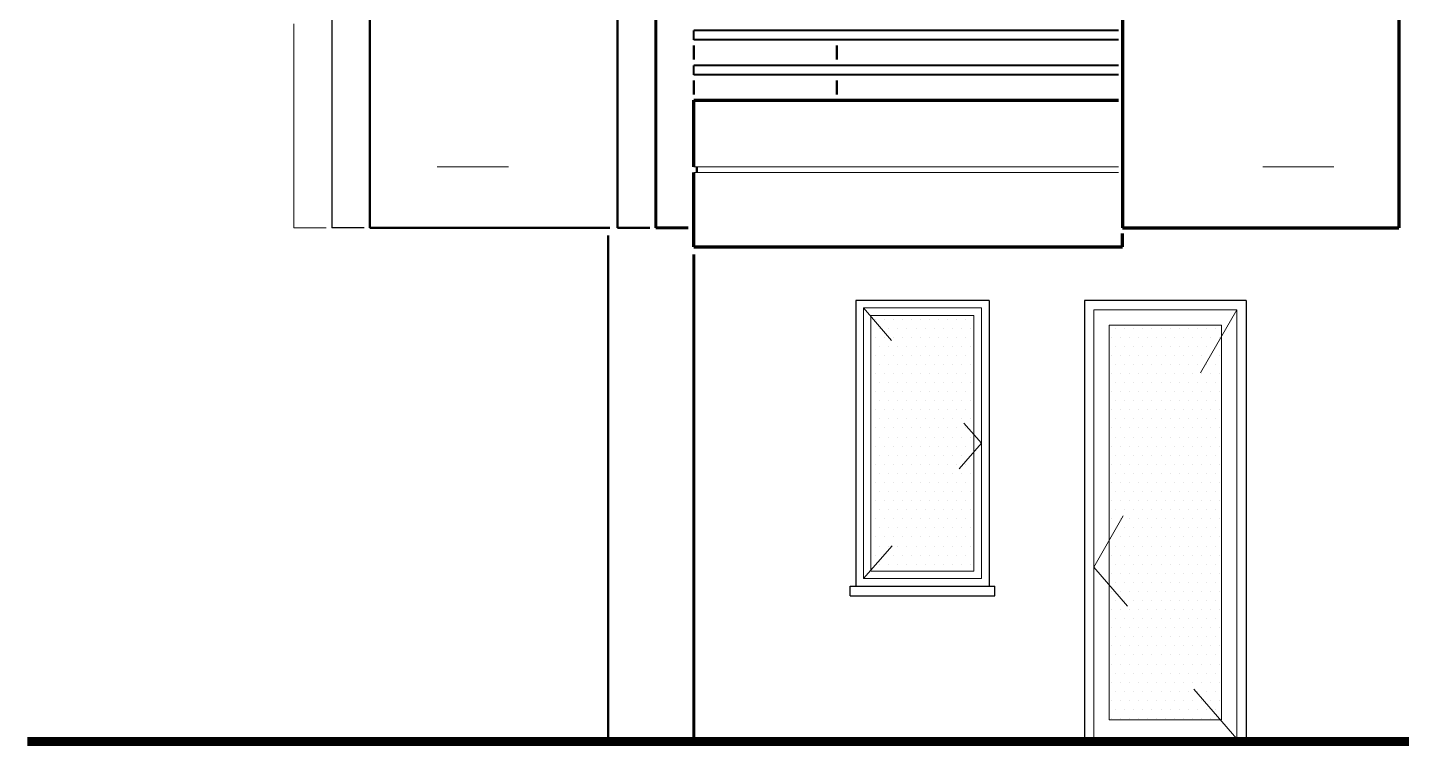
# Model space of a CAD drawing. Header units: millimetres. Extents: x 2016.56 to 2021.8, y 13721.83 to 13722.48.
# Drawn here: x 2020.8336 to 2020.9779, y 13721.9243 to 13721.9996 of the extents above; entities that cross this region are included whole.
import ezdxf

# ---------------------------------------------------------------- set-up
doc = ezdxf.new("R2010")
doc.units = ezdxf.units.MM
doc.linetypes.add('ACAD_ISO07W100', pattern=[3, 0, -3])
doc.linetypes.add('HIDDEN', pattern=[0.375, 0.25, -0.125])
doc.layers.get('0').update_dxf_attribs({"lineweight": 20})
for name, color, linetype, lineweight in [('0.3', 150, 'Continuous', 30), ('0.5', 200, 'Continuous', 50), ('0.7', 20, 'Continuous', 70), ('0.8', 6, 'Continuous', 80), ('1.2', 120, 'Continuous', 120), ('DUVAR', 4, 'Continuous', 40), ('kolon', 5, 'Continuous', 60), ('PENCERE', 3, 'Continuous', 13), ('TEFRİŞ', 11, 'Continuous', 9)]:
    doc.layers.add(name, color=color, linetype=linetype, lineweight=lineweight)

msp = doc.modelspace()

# ---------------------------------------------------------------- linework, layer by layer
for p, q in [((2020.9214, 13721.97014), (2020.9214, 13721.94174)), ((2020.9338, 13721.97014), (2020.9214, 13721.97014)), ((2020.9338, 13721.97014), (2020.9338, 13721.94174)), ((2020.9606, 13721.96994), (2020.9456, 13721.96994)), ((2020.9456, 13721.96994), (2020.9456, 13721.92494)), ((2020.9606, 13721.96994), (2020.9606, 13721.92494)), ((2020.9222, 13721.96934), (2020.933, 13721.96934)), ((2020.9222, 13721.94254), (2020.9222, 13721.96934)), ((2020.933, 13721.94254), (2020.933, 13721.96934)), ((2020.9472, 13721.96834), (2020.9472, 13721.92694)), ((2020.959, 13721.96834), (2020.9472, 13721.96834)), ((2020.959, 13721.96834), (2020.959, 13721.92694)), ((2020.9222, 13721.94254), (2020.933, 13721.94254)), ((2020.9214, 13721.94174), (2020.9338, 13721.94174)), ((2020.9472, 13721.92694), (2020.959, 13721.92694))]:
    msp.add_line(p, q)
at = {"layer": '0.3'}
for p, q in [((2020.8656, 13722.04434), (2020.8656, 13721.97854)), ((2020.869, 13721.97854), (2020.8656, 13721.97854)), ((2020.9206, 13721.97094), (2020.9206, 13721.94094)), ((2020.9346, 13721.97094), (2020.9206, 13721.97094)), ((2020.9346, 13721.97094), (2020.9346, 13721.94094)), ((2020.9616, 13721.97094), (2020.9446, 13721.97094)), ((2020.9446, 13721.97094), (2020.9446, 13721.92494)), ((2020.9616, 13721.97094), (2020.9616, 13721.92494)), ((2020.92, 13721.94094), (2020.9352, 13721.94094)), ((2020.92, 13721.93994), (2020.92, 13721.94094)), ((2020.9352, 13721.93994), (2020.9352, 13721.94094)), ((2020.92, 13721.93994), (2020.9352, 13721.93994))]:
    msp.add_line(p, q, dxfattribs=at)
at = {"layer": '0.5'}
for p, q in [((2020.8696, 13722.39774), (2020.8696, 13721.97854)), ((2020.8956, 13722.04434), (2020.8956, 13721.97854)), ((2020.9036, 13721.99767), (2020.9036, 13721.9962)), ((2020.9186, 13721.99767), (2020.9186, 13721.9962)), ((2020.9036, 13721.994), (2020.9036, 13721.99254)), ((2020.9186, 13721.994), (2020.9186, 13721.99254)), ((2020.9039, 13721.98494), (2020.9039, 13721.98434)), ((2020.8948, 13721.97854), (2020.8696, 13721.97854)), ((2020.899, 13721.97854), (2020.8956, 13721.97854)), ((2020.8946, 13721.92494), (2020.8946, 13721.97774))]:
    msp.add_line(p, q, dxfattribs=at)
at = {"layer": '0.7'}
for p, q in [((2020.9036, 13721.98494), (2020.9036, 13721.99194)), ((2020.9036, 13721.99194), (2020.94817, 13721.99194)), ((2020.9036, 13721.97654), (2020.9036, 13721.98434)), ((2020.9486, 13721.97654), (2020.9486, 13721.97794)), ((2020.9036, 13721.97654), (2020.9486, 13721.97654))]:
    msp.add_line(p, q, dxfattribs=at)
at = {"layer": '0.8'}
for p, q in [((2020.9486, 13722.39754), (2020.9486, 13721.97854)), ((2020.9776, 13722.39754), (2020.9776, 13721.97854)), ((2020.9486, 13721.97854), (2020.9776, 13721.97854))]:
    msp.add_line(p, q, dxfattribs=at)
at = {"layer": '1.2'}
for p, q in [((2021.36577, 13721.92494), (2020.83365, 13721.92494)), ((2021.36577, 13721.92484), (2020.83365, 13721.92484)), ((2021.36577, 13721.92474), (2020.83365, 13721.92474)), ((2021.36577, 13721.92464), (2020.83365, 13721.92464)), ((2021.36577, 13721.92454), (2020.83365, 13721.92454)), ((2021.36577, 13721.92444), (2020.83365, 13721.92444)), ((2021.36577, 13721.92434), (2020.83365, 13721.92434))]:
    msp.add_line(p, q, dxfattribs=at)
at = {"layer": 'DUVAR'}
for p, q in [((2020.9036, 13721.99827), (2020.9036, 13721.99927)), ((2020.9036, 13721.99827), (2020.9036, 13721.99927)), ((2020.94817, 13721.99927), (2020.9036, 13721.99927)), ((2020.94817, 13721.99827), (2020.9036, 13721.99827)), ((2020.9036, 13721.9946), (2020.9036, 13721.9956)), ((2020.9036, 13721.9946), (2020.9036, 13721.9956)), ((2020.94817, 13721.9956), (2020.9036, 13721.9956)), ((2020.94817, 13721.9946), (2020.9036, 13721.9946)), ((2020.92265, 13721.96898), (2020.92265, 13721.96898)), ((2020.9236, 13721.96898), (2020.9236, 13721.96898)), ((2020.92455, 13721.96898), (2020.92455, 13721.96898)), ((2020.92551, 13721.96898), (2020.92551, 13721.96898)), ((2020.92646, 13721.96898), (2020.92646, 13721.96898)), ((2020.92741, 13721.96898), (2020.92741, 13721.96898)), ((2020.92836, 13721.96898), (2020.92836, 13721.96898)), ((2020.92932, 13721.96898), (2020.92932, 13721.96898)), ((2020.93027, 13721.96898), (2020.93027, 13721.96898)), ((2020.93122, 13721.96898), (2020.93122, 13721.96898)), ((2020.93217, 13721.96898), (2020.93217, 13721.96898)), ((2020.92265, 13721.96707), (2020.92265, 13721.96707)), ((2020.92312, 13721.96802), (2020.92312, 13721.96802)), ((2020.9236, 13721.96707), (2020.9236, 13721.96707)), ((2020.92408, 13721.96802), (2020.92408, 13721.96802)), ((2020.92455, 13721.96707), (2020.92455, 13721.96707)), ((2020.92503, 13721.96802), (2020.92503, 13721.96802)), ((2020.92551, 13721.96707), (2020.92551, 13721.96707)), ((2020.92598, 13721.96802), (2020.92598, 13721.96802)), ((2020.92646, 13721.96707), (2020.92646, 13721.96707)), ((2020.92693, 13721.96802), (2020.92693, 13721.96802)), ((2020.92741, 13721.96707), (2020.92741, 13721.96707)), ((2020.92789, 13721.96802), (2020.92789, 13721.96802)), ((2020.92836, 13721.96707), (2020.92836, 13721.96707)), ((2020.92884, 13721.96802), (2020.92884, 13721.96802)), ((2020.92932, 13721.96707), (2020.92932, 13721.96707)), ((2020.92979, 13721.96802), (2020.92979, 13721.96802)), ((2020.93027, 13721.96707), (2020.93027, 13721.96707)), ((2020.93074, 13721.96802), (2020.93074, 13721.96802)), ((2020.93122, 13721.96707), (2020.93122, 13721.96707)), ((2020.9317, 13721.96802), (2020.9317, 13721.96802)), ((2020.93217, 13721.96707), (2020.93217, 13721.96707)), ((2020.93265, 13721.96802), (2020.93265, 13721.96802)), ((2020.94741, 13721.96707), (2020.94741, 13721.96707)), ((2020.94789, 13721.96802), (2020.94789, 13721.96802)), ((2020.94837, 13721.96707), (2020.94837, 13721.96707)), ((2020.94884, 13721.96802), (2020.94884, 13721.96802)), ((2020.94932, 13721.96707), (2020.94932, 13721.96707)), ((2020.94979, 13721.96802), (2020.94979, 13721.96802)), ((2020.95027, 13721.96707), (2020.95027, 13721.96707)), ((2020.95075, 13721.96802), (2020.95075, 13721.96802)), ((2020.95122, 13721.96707), (2020.95122, 13721.96707)), ((2020.9517, 13721.96802), (2020.9517, 13721.96802)), ((2020.95218, 13721.96707), (2020.95218, 13721.96707)), ((2020.95265, 13721.96802), (2020.95265, 13721.96802)), ((2020.95313, 13721.96707), (2020.95313, 13721.96707)), ((2020.9536, 13721.96802), (2020.9536, 13721.96802)), ((2020.95408, 13721.96707), (2020.95408, 13721.96707)), ((2020.95456, 13721.96802), (2020.95456, 13721.96802)), ((2020.95503, 13721.96707), (2020.95503, 13721.96707)), ((2020.95551, 13721.96802), (2020.95551, 13721.96802)), ((2020.95599, 13721.96707), (2020.95599, 13721.96707)), ((2020.95646, 13721.96802), (2020.95646, 13721.96802)), ((2020.95694, 13721.96707), (2020.95694, 13721.96707)), ((2020.95741, 13721.96802), (2020.95741, 13721.96802)), ((2020.95789, 13721.96707), (2020.95789, 13721.96707)), ((2020.95837, 13721.96802), (2020.95837, 13721.96802)), ((2020.95884, 13721.96707), (2020.95884, 13721.96707)), ((2020.92312, 13721.96612), (2020.92312, 13721.96612)), ((2020.92408, 13721.96612), (2020.92408, 13721.96612)), ((2020.92503, 13721.96612), (2020.92503, 13721.96612)), ((2020.92598, 13721.96612), (2020.92598, 13721.96612)), ((2020.92693, 13721.96612), (2020.92693, 13721.96612)), ((2020.92789, 13721.96612), (2020.92789, 13721.96612)), ((2020.92884, 13721.96612), (2020.92884, 13721.96612)), ((2020.92979, 13721.96612), (2020.92979, 13721.96612)), ((2020.93074, 13721.96612), (2020.93074, 13721.96612)), ((2020.9317, 13721.96612), (2020.9317, 13721.96612)), ((2020.93265, 13721.96612), (2020.93265, 13721.96612)), ((2020.94789, 13721.96612), (2020.94789, 13721.96612)), ((2020.94884, 13721.96612), (2020.94884, 13721.96612)), ((2020.94979, 13721.96612), (2020.94979, 13721.96612)), ((2020.95075, 13721.96612), (2020.95075, 13721.96612)), ((2020.9517, 13721.96612), (2020.9517, 13721.96612)), ((2020.95265, 13721.96612), (2020.95265, 13721.96612)), ((2020.9536, 13721.96612), (2020.9536, 13721.96612)), ((2020.95456, 13721.96612), (2020.95456, 13721.96612)), ((2020.95551, 13721.96612), (2020.95551, 13721.96612)), ((2020.95646, 13721.96612), (2020.95646, 13721.96612)), ((2020.95741, 13721.96612), (2020.95741, 13721.96612)), ((2020.95837, 13721.96612), (2020.95837, 13721.96612)), ((2020.92265, 13721.96517), (2020.92265, 13721.96517)), ((2020.92312, 13721.96421), (2020.92312, 13721.96421)), ((2020.9236, 13721.96517), (2020.9236, 13721.96517)), ((2020.92408, 13721.96421), (2020.92408, 13721.96421)), ((2020.92455, 13721.96517), (2020.92455, 13721.96517)), ((2020.92503, 13721.96421), (2020.92503, 13721.96421)), ((2020.92551, 13721.96517), (2020.92551, 13721.96517)), ((2020.92598, 13721.96421), (2020.92598, 13721.96421)), ((2020.92646, 13721.96517), (2020.92646, 13721.96517)), ((2020.92693, 13721.96421), (2020.92693, 13721.96421)), ((2020.92741, 13721.96517), (2020.92741, 13721.96517)), ((2020.92789, 13721.96421), (2020.92789, 13721.96421)), ((2020.92836, 13721.96517), (2020.92836, 13721.96517)), ((2020.92884, 13721.96421), (2020.92884, 13721.96421)), ((2020.92932, 13721.96517), (2020.92932, 13721.96517)), ((2020.92979, 13721.96421), (2020.92979, 13721.96421)), ((2020.93027, 13721.96517), (2020.93027, 13721.96517)), ((2020.93074, 13721.96421), (2020.93074, 13721.96421)), ((2020.93122, 13721.96517), (2020.93122, 13721.96517)), ((2020.9317, 13721.96421), (2020.9317, 13721.96421)), ((2020.93217, 13721.96517), (2020.93217, 13721.96517)), ((2020.93265, 13721.96421), (2020.93265, 13721.96421)), ((2020.94741, 13721.96517), (2020.94741, 13721.96517)), ((2020.94789, 13721.96421), (2020.94789, 13721.96421)), ((2020.94837, 13721.96517), (2020.94837, 13721.96517)), ((2020.94884, 13721.96421), (2020.94884, 13721.96421)), ((2020.94932, 13721.96517), (2020.94932, 13721.96517)), ((2020.94979, 13721.96421), (2020.94979, 13721.96421)), ((2020.95027, 13721.96517), (2020.95027, 13721.96517)), ((2020.95075, 13721.96421), (2020.95075, 13721.96421)), ((2020.95122, 13721.96517), (2020.95122, 13721.96517)), ((2020.9517, 13721.96421), (2020.9517, 13721.96421)), ((2020.95218, 13721.96517), (2020.95218, 13721.96517)), ((2020.95265, 13721.96421), (2020.95265, 13721.96421)), ((2020.95313, 13721.96517), (2020.95313, 13721.96517)), ((2020.9536, 13721.96421), (2020.9536, 13721.96421)), ((2020.95408, 13721.96517), (2020.95408, 13721.96517)), ((2020.95456, 13721.96421), (2020.95456, 13721.96421)), ((2020.95503, 13721.96517), (2020.95503, 13721.96517)), ((2020.95551, 13721.96421), (2020.95551, 13721.96421)), ((2020.95599, 13721.96517), (2020.95599, 13721.96517)), ((2020.95646, 13721.96421), (2020.95646, 13721.96421)), ((2020.95694, 13721.96517), (2020.95694, 13721.96517)), ((2020.95741, 13721.96421), (2020.95741, 13721.96421)), ((2020.95789, 13721.96517), (2020.95789, 13721.96517)), ((2020.95837, 13721.96421), (2020.95837, 13721.96421)), ((2020.95884, 13721.96517), (2020.95884, 13721.96517)), ((2020.92265, 13721.96326), (2020.92265, 13721.96326)), ((2020.92312, 13721.96231), (2020.92312, 13721.96231)), ((2020.9236, 13721.96326), (2020.9236, 13721.96326)), ((2020.92408, 13721.96231), (2020.92408, 13721.96231)), ((2020.92455, 13721.96326), (2020.92455, 13721.96326)), ((2020.92503, 13721.96231), (2020.92503, 13721.96231)), ((2020.92551, 13721.96326), (2020.92551, 13721.96326)), ((2020.92598, 13721.96231), (2020.92598, 13721.96231)), ((2020.92646, 13721.96326), (2020.92646, 13721.96326)), ((2020.92693, 13721.96231), (2020.92693, 13721.96231)), ((2020.92741, 13721.96326), (2020.92741, 13721.96326)), ((2020.92789, 13721.96231), (2020.92789, 13721.96231)), ((2020.92836, 13721.96326), (2020.92836, 13721.96326)), ((2020.92884, 13721.96231), (2020.92884, 13721.96231)), ((2020.92932, 13721.96326), (2020.92932, 13721.96326)), ((2020.92979, 13721.96231), (2020.92979, 13721.96231)), ((2020.93027, 13721.96326), (2020.93027, 13721.96326)), ((2020.93074, 13721.96231), (2020.93074, 13721.96231)), ((2020.93122, 13721.96326), (2020.93122, 13721.96326)), ((2020.9317, 13721.96231), (2020.9317, 13721.96231)), ((2020.93217, 13721.96326), (2020.93217, 13721.96326)), ((2020.93265, 13721.96231), (2020.93265, 13721.96231)), ((2020.94741, 13721.96326), (2020.94741, 13721.96326)), ((2020.94789, 13721.96231), (2020.94789, 13721.96231)), ((2020.94837, 13721.96326), (2020.94837, 13721.96326)), ((2020.94884, 13721.96231), (2020.94884, 13721.96231)), ((2020.94932, 13721.96326), (2020.94932, 13721.96326)), ((2020.94979, 13721.96231), (2020.94979, 13721.96231)), ((2020.95027, 13721.96326), (2020.95027, 13721.96326)), ((2020.95075, 13721.96231), (2020.95075, 13721.96231)), ((2020.95122, 13721.96326), (2020.95122, 13721.96326)), ((2020.9517, 13721.96231), (2020.9517, 13721.96231)), ((2020.95218, 13721.96326), (2020.95218, 13721.96326)), ((2020.95265, 13721.96231), (2020.95265, 13721.96231)), ((2020.95313, 13721.96326), (2020.95313, 13721.96326)), ((2020.9536, 13721.96231), (2020.9536, 13721.96231)), ((2020.95408, 13721.96326), (2020.95408, 13721.96326)), ((2020.95456, 13721.96231), (2020.95456, 13721.96231)), ((2020.95503, 13721.96326), (2020.95503, 13721.96326)), ((2020.95551, 13721.96231), (2020.95551, 13721.96231)), ((2020.95599, 13721.96326), (2020.95599, 13721.96326)), ((2020.95646, 13721.96231), (2020.95646, 13721.96231)), ((2020.95694, 13721.96326), (2020.95694, 13721.96326)), ((2020.95741, 13721.96231), (2020.95741, 13721.96231)), ((2020.95789, 13721.96326), (2020.95789, 13721.96326)), ((2020.95837, 13721.96231), (2020.95837, 13721.96231)), ((2020.95884, 13721.96326), (2020.95884, 13721.96326)), ((2020.92265, 13721.96136), (2020.92265, 13721.96136)), ((2020.9236, 13721.96136), (2020.9236, 13721.96136)), ((2020.92455, 13721.96136), (2020.92455, 13721.96136)), ((2020.92551, 13721.96136), (2020.92551, 13721.96136)), ((2020.92646, 13721.96136), (2020.92646, 13721.96136)), ((2020.92741, 13721.96136), (2020.92741, 13721.96136)), ((2020.92836, 13721.96136), (2020.92836, 13721.96136)), ((2020.92932, 13721.96136), (2020.92932, 13721.96136)), ((2020.93027, 13721.96136), (2020.93027, 13721.96136)), ((2020.93122, 13721.96136), (2020.93122, 13721.96136)), ((2020.93217, 13721.96136), (2020.93217, 13721.96136)), ((2020.94741, 13721.96136), (2020.94741, 13721.96136)), ((2020.94837, 13721.96136), (2020.94837, 13721.96136)), ((2020.94932, 13721.96136), (2020.94932, 13721.96136)), ((2020.95027, 13721.96136), (2020.95027, 13721.96136)), ((2020.95122, 13721.96136), (2020.95122, 13721.96136)), ((2020.95218, 13721.96136), (2020.95218, 13721.96136)), ((2020.95313, 13721.96136), (2020.95313, 13721.96136)), ((2020.95408, 13721.96136), (2020.95408, 13721.96136)), ((2020.95503, 13721.96136), (2020.95503, 13721.96136)), ((2020.95599, 13721.96136), (2020.95599, 13721.96136)), ((2020.95694, 13721.96136), (2020.95694, 13721.96136)), ((2020.95789, 13721.96136), (2020.95789, 13721.96136)), ((2020.95884, 13721.96136), (2020.95884, 13721.96136)), ((2020.92265, 13721.95945), (2020.92265, 13721.95945)), ((2020.92312, 13721.9604), (2020.92312, 13721.9604)), ((2020.9236, 13721.95945), (2020.9236, 13721.95945)), ((2020.92408, 13721.9604), (2020.92408, 13721.9604)), ((2020.92455, 13721.95945), (2020.92455, 13721.95945)), ((2020.92503, 13721.9604), (2020.92503, 13721.9604)), ((2020.92551, 13721.95945), (2020.92551, 13721.95945)), ((2020.92598, 13721.9604), (2020.92598, 13721.9604)), ((2020.92646, 13721.95945), (2020.92646, 13721.95945)), ((2020.92693, 13721.9604), (2020.92693, 13721.9604)), ((2020.92741, 13721.95945), (2020.92741, 13721.95945)), ((2020.92789, 13721.9604), (2020.92789, 13721.9604)), ((2020.92836, 13721.95945), (2020.92836, 13721.95945)), ((2020.92884, 13721.9604), (2020.92884, 13721.9604)), ((2020.92932, 13721.95945), (2020.92932, 13721.95945)), ((2020.92979, 13721.9604), (2020.92979, 13721.9604)), ((2020.93027, 13721.95945), (2020.93027, 13721.95945)), ((2020.93074, 13721.9604), (2020.93074, 13721.9604)), ((2020.93122, 13721.95945), (2020.93122, 13721.95945)), ((2020.9317, 13721.9604), (2020.9317, 13721.9604)), ((2020.93217, 13721.95945), (2020.93217, 13721.95945)), ((2020.93265, 13721.9604), (2020.93265, 13721.9604)), ((2020.94741, 13721.95945), (2020.94741, 13721.95945)), ((2020.94789, 13721.9604), (2020.94789, 13721.9604)), ((2020.94837, 13721.95945), (2020.94837, 13721.95945)), ((2020.94884, 13721.9604), (2020.94884, 13721.9604)), ((2020.94932, 13721.95945), (2020.94932, 13721.95945)), ((2020.94979, 13721.9604), (2020.94979, 13721.9604)), ((2020.95027, 13721.95945), (2020.95027, 13721.95945)), ((2020.95075, 13721.9604), (2020.95075, 13721.9604)), ((2020.95122, 13721.95945), (2020.95122, 13721.95945)), ((2020.9517, 13721.9604), (2020.9517, 13721.9604)), ((2020.95218, 13721.95945), (2020.95218, 13721.95945)), ((2020.95265, 13721.9604), (2020.95265, 13721.9604)), ((2020.95313, 13721.95945), (2020.95313, 13721.95945)), ((2020.9536, 13721.9604), (2020.9536, 13721.9604)), ((2020.95408, 13721.95945), (2020.95408, 13721.95945)), ((2020.95456, 13721.9604), (2020.95456, 13721.9604)), ((2020.95503, 13721.95945), (2020.95503, 13721.95945)), ((2020.95551, 13721.9604), (2020.95551, 13721.9604)), ((2020.95599, 13721.95945), (2020.95599, 13721.95945)), ((2020.95646, 13721.9604), (2020.95646, 13721.9604)), ((2020.95694, 13721.95945), (2020.95694, 13721.95945)), ((2020.95741, 13721.9604), (2020.95741, 13721.9604)), ((2020.95789, 13721.95945), (2020.95789, 13721.95945)), ((2020.95837, 13721.9604), (2020.95837, 13721.9604)), ((2020.95884, 13721.95945), (2020.95884, 13721.95945)), ((2020.92312, 13721.9585), (2020.92312, 13721.9585)), ((2020.92408, 13721.9585), (2020.92408, 13721.9585)), ((2020.92503, 13721.9585), (2020.92503, 13721.9585)), ((2020.92598, 13721.9585), (2020.92598, 13721.9585)), ((2020.92693, 13721.9585), (2020.92693, 13721.9585)), ((2020.92789, 13721.9585), (2020.92789, 13721.9585)), ((2020.92884, 13721.9585), (2020.92884, 13721.9585)), ((2020.92979, 13721.9585), (2020.92979, 13721.9585)), ((2020.93074, 13721.9585), (2020.93074, 13721.9585)), ((2020.9317, 13721.9585), (2020.9317, 13721.9585)), ((2020.93265, 13721.9585), (2020.93265, 13721.9585)), ((2020.94789, 13721.9585), (2020.94789, 13721.9585)), ((2020.94884, 13721.9585), (2020.94884, 13721.9585)), ((2020.94979, 13721.9585), (2020.94979, 13721.9585)), ((2020.95075, 13721.9585), (2020.95075, 13721.9585)), ((2020.9517, 13721.9585), (2020.9517, 13721.9585)), ((2020.95265, 13721.9585), (2020.95265, 13721.9585)), ((2020.9536, 13721.9585), (2020.9536, 13721.9585)), ((2020.95456, 13721.9585), (2020.95456, 13721.9585)), ((2020.95551, 13721.9585), (2020.95551, 13721.9585)), ((2020.95646, 13721.9585), (2020.95646, 13721.9585)), ((2020.95741, 13721.9585), (2020.95741, 13721.9585)), ((2020.95837, 13721.9585), (2020.95837, 13721.9585)), ((2020.92265, 13721.95755), (2020.92265, 13721.95755)), ((2020.92312, 13721.95659), (2020.92312, 13721.95659)), ((2020.9236, 13721.95755), (2020.9236, 13721.95755)), ((2020.92408, 13721.95659), (2020.92408, 13721.95659)), ((2020.92455, 13721.95755), (2020.92455, 13721.95755)), ((2020.92503, 13721.95659), (2020.92503, 13721.95659)), ((2020.92551, 13721.95755), (2020.92551, 13721.95755)), ((2020.92598, 13721.95659), (2020.92598, 13721.95659)), ((2020.92646, 13721.95755), (2020.92646, 13721.95755)), ((2020.92693, 13721.95659), (2020.92693, 13721.95659)), ((2020.92741, 13721.95755), (2020.92741, 13721.95755)), ((2020.92789, 13721.95659), (2020.92789, 13721.95659)), ((2020.92836, 13721.95755), (2020.92836, 13721.95755)), ((2020.92884, 13721.95659), (2020.92884, 13721.95659)), ((2020.92932, 13721.95755), (2020.92932, 13721.95755)), ((2020.92979, 13721.95659), (2020.92979, 13721.95659)), ((2020.93027, 13721.95755), (2020.93027, 13721.95755)), ((2020.93074, 13721.95659), (2020.93074, 13721.95659)), ((2020.93122, 13721.95755), (2020.93122, 13721.95755)), ((2020.9317, 13721.95659), (2020.9317, 13721.95659)), ((2020.93217, 13721.95755), (2020.93217, 13721.95755)), ((2020.93265, 13721.95659), (2020.93265, 13721.95659)), ((2020.94741, 13721.95755), (2020.94741, 13721.95755)), ((2020.94789, 13721.95659), (2020.94789, 13721.95659)), ((2020.94837, 13721.95755), (2020.94837, 13721.95755)), ((2020.94884, 13721.95659), (2020.94884, 13721.95659)), ((2020.94932, 13721.95755), (2020.94932, 13721.95755)), ((2020.94979, 13721.95659), (2020.94979, 13721.95659)), ((2020.95027, 13721.95755), (2020.95027, 13721.95755)), ((2020.95075, 13721.95659), (2020.95075, 13721.95659)), ((2020.95122, 13721.95755), (2020.95122, 13721.95755)), ((2020.9517, 13721.95659), (2020.9517, 13721.95659)), ((2020.95218, 13721.95755), (2020.95218, 13721.95755)), ((2020.95265, 13721.95659), (2020.95265, 13721.95659)), ((2020.95313, 13721.95755), (2020.95313, 13721.95755)), ((2020.9536, 13721.95659), (2020.9536, 13721.95659)), ((2020.95408, 13721.95755), (2020.95408, 13721.95755)), ((2020.95456, 13721.95659), (2020.95456, 13721.95659)), ((2020.95503, 13721.95755), (2020.95503, 13721.95755)), ((2020.95551, 13721.95659), (2020.95551, 13721.95659)), ((2020.95599, 13721.95755), (2020.95599, 13721.95755)), ((2020.95646, 13721.95659), (2020.95646, 13721.95659)), ((2020.95694, 13721.95755), (2020.95694, 13721.95755)), ((2020.95741, 13721.95659), (2020.95741, 13721.95659)), ((2020.95789, 13721.95755), (2020.95789, 13721.95755)), ((2020.95837, 13721.95659), (2020.95837, 13721.95659)), ((2020.95884, 13721.95755), (2020.95884, 13721.95755)), ((2020.92265, 13721.95564), (2020.92265, 13721.95564)), ((2020.9236, 13721.95564), (2020.9236, 13721.95564)), ((2020.92455, 13721.95564), (2020.92455, 13721.95564)), ((2020.92551, 13721.95564), (2020.92551, 13721.95564)), ((2020.92646, 13721.95564), (2020.92646, 13721.95564)), ((2020.92741, 13721.95564), (2020.92741, 13721.95564)), ((2020.92836, 13721.95564), (2020.92836, 13721.95564)), ((2020.92932, 13721.95564), (2020.92932, 13721.95564)), ((2020.93027, 13721.95564), (2020.93027, 13721.95564)), ((2020.93122, 13721.95564), (2020.93122, 13721.95564)), ((2020.93217, 13721.95564), (2020.93217, 13721.95564)), ((2020.94741, 13721.95564), (2020.94741, 13721.95564)), ((2020.94837, 13721.95564), (2020.94837, 13721.95564)), ((2020.94932, 13721.95564), (2020.94932, 13721.95564)), ((2020.95027, 13721.95564), (2020.95027, 13721.95564)), ((2020.95122, 13721.95564), (2020.95122, 13721.95564)), ((2020.95218, 13721.95564), (2020.95218, 13721.95564)), ((2020.95313, 13721.95564), (2020.95313, 13721.95564)), ((2020.95408, 13721.95564), (2020.95408, 13721.95564)), ((2020.95503, 13721.95564), (2020.95503, 13721.95564)), ((2020.95599, 13721.95564), (2020.95599, 13721.95564)), ((2020.95694, 13721.95564), (2020.95694, 13721.95564)), ((2020.95789, 13721.95564), (2020.95789, 13721.95564)), ((2020.95884, 13721.95564), (2020.95884, 13721.95564)), ((2020.92265, 13721.95374), (2020.92265, 13721.95374)), ((2020.92312, 13721.95469), (2020.92312, 13721.95469)), ((2020.9236, 13721.95374), (2020.9236, 13721.95374)), ((2020.92408, 13721.95469), (2020.92408, 13721.95469)), ((2020.92455, 13721.95374), (2020.92455, 13721.95374)), ((2020.92503, 13721.95469), (2020.92503, 13721.95469)), ((2020.92551, 13721.95374), (2020.92551, 13721.95374)), ((2020.92598, 13721.95469), (2020.92598, 13721.95469)), ((2020.92646, 13721.95374), (2020.92646, 13721.95374)), ((2020.92693, 13721.95469), (2020.92693, 13721.95469)), ((2020.92741, 13721.95374), (2020.92741, 13721.95374)), ((2020.92789, 13721.95469), (2020.92789, 13721.95469)), ((2020.92836, 13721.95374), (2020.92836, 13721.95374)), ((2020.92884, 13721.95469), (2020.92884, 13721.95469)), ((2020.92932, 13721.95374), (2020.92932, 13721.95374)), ((2020.92979, 13721.95469), (2020.92979, 13721.95469)), ((2020.93027, 13721.95374), (2020.93027, 13721.95374)), ((2020.93074, 13721.95469), (2020.93074, 13721.95469)), ((2020.93122, 13721.95374), (2020.93122, 13721.95374)), ((2020.9317, 13721.95469), (2020.9317, 13721.95469)), ((2020.93217, 13721.95374), (2020.93217, 13721.95374)), ((2020.93265, 13721.95469), (2020.93265, 13721.95469)), ((2020.94741, 13721.95374), (2020.94741, 13721.95374)), ((2020.94789, 13721.95469), (2020.94789, 13721.95469)), ((2020.94837, 13721.95374), (2020.94837, 13721.95374)), ((2020.94884, 13721.95469), (2020.94884, 13721.95469)), ((2020.94932, 13721.95374), (2020.94932, 13721.95374)), ((2020.94979, 13721.95469), (2020.94979, 13721.95469)), ((2020.95027, 13721.95374), (2020.95027, 13721.95374)), ((2020.95075, 13721.95469), (2020.95075, 13721.95469)), ((2020.95122, 13721.95374), (2020.95122, 13721.95374)), ((2020.9517, 13721.95469), (2020.9517, 13721.95469)), ((2020.95218, 13721.95374), (2020.95218, 13721.95374)), ((2020.95265, 13721.95469), (2020.95265, 13721.95469)), ((2020.95313, 13721.95374), (2020.95313, 13721.95374)), ((2020.9536, 13721.95469), (2020.9536, 13721.95469)), ((2020.95408, 13721.95374), (2020.95408, 13721.95374)), ((2020.95456, 13721.95469), (2020.95456, 13721.95469)), ((2020.95503, 13721.95374), (2020.95503, 13721.95374)), ((2020.95551, 13721.95469), (2020.95551, 13721.95469)), ((2020.95599, 13721.95374), (2020.95599, 13721.95374)), ((2020.95646, 13721.95469), (2020.95646, 13721.95469)), ((2020.95694, 13721.95374), (2020.95694, 13721.95374)), ((2020.95741, 13721.95469), (2020.95741, 13721.95469)), ((2020.95789, 13721.95374), (2020.95789, 13721.95374)), ((2020.95837, 13721.95469), (2020.95837, 13721.95469)), ((2020.95884, 13721.95374), (2020.95884, 13721.95374)), ((2020.92312, 13721.95278), (2020.92312, 13721.95278)), ((2020.92408, 13721.95278), (2020.92408, 13721.95278)), ((2020.92503, 13721.95278), (2020.92503, 13721.95278)), ((2020.92598, 13721.95278), (2020.92598, 13721.95278)), ((2020.92693, 13721.95278), (2020.92693, 13721.95278)), ((2020.92789, 13721.95278), (2020.92789, 13721.95278)), ((2020.92884, 13721.95278), (2020.92884, 13721.95278)), ((2020.92979, 13721.95278), (2020.92979, 13721.95278)), ((2020.93074, 13721.95278), (2020.93074, 13721.95278)), ((2020.9317, 13721.95278), (2020.9317, 13721.95278)), ((2020.93265, 13721.95278), (2020.93265, 13721.95278)), ((2020.94789, 13721.95278), (2020.94789, 13721.95278)), ((2020.94884, 13721.95278), (2020.94884, 13721.95278)), ((2020.94979, 13721.95278), (2020.94979, 13721.95278)), ((2020.95075, 13721.95278), (2020.95075, 13721.95278)), ((2020.9517, 13721.95278), (2020.9517, 13721.95278)), ((2020.95265, 13721.95278), (2020.95265, 13721.95278)), ((2020.9536, 13721.95278), (2020.9536, 13721.95278)), ((2020.95456, 13721.95278), (2020.95456, 13721.95278)), ((2020.95551, 13721.95278), (2020.95551, 13721.95278)), ((2020.95646, 13721.95278), (2020.95646, 13721.95278)), ((2020.95741, 13721.95278), (2020.95741, 13721.95278)), ((2020.95837, 13721.95278), (2020.95837, 13721.95278)), ((2020.92265, 13721.95183), (2020.92265, 13721.95183)), ((2020.92312, 13721.95088), (2020.92312, 13721.95088)), ((2020.9236, 13721.95183), (2020.9236, 13721.95183)), ((2020.92408, 13721.95088), (2020.92408, 13721.95088)), ((2020.92455, 13721.95183), (2020.92455, 13721.95183)), ((2020.92503, 13721.95088), (2020.92503, 13721.95088)), ((2020.92551, 13721.95183), (2020.92551, 13721.95183)), ((2020.92598, 13721.95088), (2020.92598, 13721.95088)), ((2020.92646, 13721.95183), (2020.92646, 13721.95183)), ((2020.92693, 13721.95088), (2020.92693, 13721.95088)), ((2020.92741, 13721.95183), (2020.92741, 13721.95183)), ((2020.92789, 13721.95088), (2020.92789, 13721.95088)), ((2020.92836, 13721.95183), (2020.92836, 13721.95183)), ((2020.92884, 13721.95088), (2020.92884, 13721.95088)), ((2020.92932, 13721.95183), (2020.92932, 13721.95183)), ((2020.92979, 13721.95088), (2020.92979, 13721.95088)), ((2020.93027, 13721.95183), (2020.93027, 13721.95183)), ((2020.93074, 13721.95088), (2020.93074, 13721.95088)), ((2020.93122, 13721.95183), (2020.93122, 13721.95183)), ((2020.9317, 13721.95088), (2020.9317, 13721.95088)), ((2020.93217, 13721.95183), (2020.93217, 13721.95183)), ((2020.93265, 13721.95088), (2020.93265, 13721.95088)), ((2020.94741, 13721.95183), (2020.94741, 13721.95183)), ((2020.94789, 13721.95088), (2020.94789, 13721.95088)), ((2020.94837, 13721.95183), (2020.94837, 13721.95183)), ((2020.94884, 13721.95088), (2020.94884, 13721.95088)), ((2020.94932, 13721.95183), (2020.94932, 13721.95183)), ((2020.94979, 13721.95088), (2020.94979, 13721.95088)), ((2020.95027, 13721.95183), (2020.95027, 13721.95183)), ((2020.95075, 13721.95088), (2020.95075, 13721.95088)), ((2020.95122, 13721.95183), (2020.95122, 13721.95183)), ((2020.9517, 13721.95088), (2020.9517, 13721.95088)), ((2020.95218, 13721.95183), (2020.95218, 13721.95183)), ((2020.95265, 13721.95088), (2020.95265, 13721.95088)), ((2020.95313, 13721.95183), (2020.95313, 13721.95183)), ((2020.9536, 13721.95088), (2020.9536, 13721.95088)), ((2020.95408, 13721.95183), (2020.95408, 13721.95183)), ((2020.95456, 13721.95088), (2020.95456, 13721.95088)), ((2020.95503, 13721.95183), (2020.95503, 13721.95183)), ((2020.95551, 13721.95088), (2020.95551, 13721.95088)), ((2020.95599, 13721.95183), (2020.95599, 13721.95183)), ((2020.95646, 13721.95088), (2020.95646, 13721.95088)), ((2020.95694, 13721.95183), (2020.95694, 13721.95183)), ((2020.95741, 13721.95088), (2020.95741, 13721.95088)), ((2020.95789, 13721.95183), (2020.95789, 13721.95183)), ((2020.95837, 13721.95088), (2020.95837, 13721.95088)), ((2020.95884, 13721.95183), (2020.95884, 13721.95183)), ((2020.92265, 13721.94993), (2020.92265, 13721.94993)), ((2020.9236, 13721.94993), (2020.9236, 13721.94993)), ((2020.92455, 13721.94993), (2020.92455, 13721.94993)), ((2020.92551, 13721.94993), (2020.92551, 13721.94993)), ((2020.92646, 13721.94993), (2020.92646, 13721.94993)), ((2020.92741, 13721.94993), (2020.92741, 13721.94993)), ((2020.92836, 13721.94993), (2020.92836, 13721.94993)), ((2020.92932, 13721.94993), (2020.92932, 13721.94993)), ((2020.93027, 13721.94993), (2020.93027, 13721.94993)), ((2020.93122, 13721.94993), (2020.93122, 13721.94993)), ((2020.93217, 13721.94993), (2020.93217, 13721.94993)), ((2020.94741, 13721.94993), (2020.94741, 13721.94993)), ((2020.94837, 13721.94993), (2020.94837, 13721.94993)), ((2020.94932, 13721.94993), (2020.94932, 13721.94993)), ((2020.95027, 13721.94993), (2020.95027, 13721.94993)), ((2020.95122, 13721.94993), (2020.95122, 13721.94993)), ((2020.95218, 13721.94993), (2020.95218, 13721.94993)), ((2020.95313, 13721.94993), (2020.95313, 13721.94993)), ((2020.95408, 13721.94993), (2020.95408, 13721.94993)), ((2020.95503, 13721.94993), (2020.95503, 13721.94993)), ((2020.95599, 13721.94993), (2020.95599, 13721.94993)), ((2020.95694, 13721.94993), (2020.95694, 13721.94993)), ((2020.95789, 13721.94993), (2020.95789, 13721.94993)), ((2020.95884, 13721.94993), (2020.95884, 13721.94993)), ((2020.92265, 13721.94802), (2020.92265, 13721.94802)), ((2020.92312, 13721.94897), (2020.92312, 13721.94897)), ((2020.9236, 13721.94802), (2020.9236, 13721.94802)), ((2020.92408, 13721.94897), (2020.92408, 13721.94897)), ((2020.92455, 13721.94802), (2020.92455, 13721.94802)), ((2020.92503, 13721.94897), (2020.92503, 13721.94897)), ((2020.92551, 13721.94802), (2020.92551, 13721.94802)), ((2020.92598, 13721.94897), (2020.92598, 13721.94897)), ((2020.92646, 13721.94802), (2020.92646, 13721.94802)), ((2020.92693, 13721.94897), (2020.92693, 13721.94897)), ((2020.92741, 13721.94802), (2020.92741, 13721.94802)), ((2020.92789, 13721.94897), (2020.92789, 13721.94897)), ((2020.92836, 13721.94802), (2020.92836, 13721.94802)), ((2020.92884, 13721.94897), (2020.92884, 13721.94897)), ((2020.92932, 13721.94802), (2020.92932, 13721.94802)), ((2020.92979, 13721.94897), (2020.92979, 13721.94897)), ((2020.93027, 13721.94802), (2020.93027, 13721.94802)), ((2020.93074, 13721.94897), (2020.93074, 13721.94897)), ((2020.93122, 13721.94802), (2020.93122, 13721.94802)), ((2020.9317, 13721.94897), (2020.9317, 13721.94897)), ((2020.93217, 13721.94802), (2020.93217, 13721.94802)), ((2020.93265, 13721.94897), (2020.93265, 13721.94897)), ((2020.94741, 13721.94802), (2020.94741, 13721.94802)), ((2020.94789, 13721.94897), (2020.94789, 13721.94897)), ((2020.94837, 13721.94802), (2020.94837, 13721.94802)), ((2020.94884, 13721.94897), (2020.94884, 13721.94897)), ((2020.94932, 13721.94802), (2020.94932, 13721.94802)), ((2020.94979, 13721.94897), (2020.94979, 13721.94897)), ((2020.95027, 13721.94802), (2020.95027, 13721.94802)), ((2020.95075, 13721.94897), (2020.95075, 13721.94897)), ((2020.95122, 13721.94802), (2020.95122, 13721.94802)), ((2020.9517, 13721.94897), (2020.9517, 13721.94897)), ((2020.95218, 13721.94802), (2020.95218, 13721.94802)), ((2020.95265, 13721.94897), (2020.95265, 13721.94897)), ((2020.95313, 13721.94802), (2020.95313, 13721.94802)), ((2020.9536, 13721.94897), (2020.9536, 13721.94897)), ((2020.95408, 13721.94802), (2020.95408, 13721.94802)), ((2020.95456, 13721.94897), (2020.95456, 13721.94897)), ((2020.95503, 13721.94802), (2020.95503, 13721.94802)), ((2020.95551, 13721.94897), (2020.95551, 13721.94897)), ((2020.95599, 13721.94802), (2020.95599, 13721.94802)), ((2020.95646, 13721.94897), (2020.95646, 13721.94897)), ((2020.95694, 13721.94802), (2020.95694, 13721.94802)), ((2020.95741, 13721.94897), (2020.95741, 13721.94897)), ((2020.95789, 13721.94802), (2020.95789, 13721.94802)), ((2020.95837, 13721.94897), (2020.95837, 13721.94897)), ((2020.95884, 13721.94802), (2020.95884, 13721.94802)), ((2020.92312, 13721.94707), (2020.92312, 13721.94707)), ((2020.92408, 13721.94707), (2020.92408, 13721.94707)), ((2020.92503, 13721.94707), (2020.92503, 13721.94707)), ((2020.92598, 13721.94707), (2020.92598, 13721.94707)), ((2020.92693, 13721.94707), (2020.92693, 13721.94707)), ((2020.92789, 13721.94707), (2020.92789, 13721.94707)), ((2020.92884, 13721.94707), (2020.92884, 13721.94707)), ((2020.92979, 13721.94707), (2020.92979, 13721.94707)), ((2020.93074, 13721.94707), (2020.93074, 13721.94707)), ((2020.9317, 13721.94707), (2020.9317, 13721.94707)), ((2020.93265, 13721.94707), (2020.93265, 13721.94707)), ((2020.94789, 13721.94707), (2020.94789, 13721.94707)), ((2020.94884, 13721.94707), (2020.94884, 13721.94707)), ((2020.94979, 13721.94707), (2020.94979, 13721.94707)), ((2020.95075, 13721.94707), (2020.95075, 13721.94707)), ((2020.9517, 13721.94707), (2020.9517, 13721.94707)), ((2020.95265, 13721.94707), (2020.95265, 13721.94707)), ((2020.9536, 13721.94707), (2020.9536, 13721.94707)), ((2020.95456, 13721.94707), (2020.95456, 13721.94707)), ((2020.95551, 13721.94707), (2020.95551, 13721.94707)), ((2020.95646, 13721.94707), (2020.95646, 13721.94707)), ((2020.95741, 13721.94707), (2020.95741, 13721.94707)), ((2020.95837, 13721.94707), (2020.95837, 13721.94707)), ((2020.92265, 13721.94612), (2020.92265, 13721.94612)), ((2020.92312, 13721.94516), (2020.92312, 13721.94516)), ((2020.9236, 13721.94612), (2020.9236, 13721.94612)), ((2020.92408, 13721.94516), (2020.92408, 13721.94516)), ((2020.92455, 13721.94612), (2020.92455, 13721.94612)), ((2020.92503, 13721.94516), (2020.92503, 13721.94516)), ((2020.92551, 13721.94612), (2020.92551, 13721.94612)), ((2020.92598, 13721.94516), (2020.92598, 13721.94516)), ((2020.92646, 13721.94612), (2020.92646, 13721.94612)), ((2020.92693, 13721.94516), (2020.92693, 13721.94516)), ((2020.92741, 13721.94612), (2020.92741, 13721.94612)), ((2020.92789, 13721.94516), (2020.92789, 13721.94516)), ((2020.92836, 13721.94612), (2020.92836, 13721.94612)), ((2020.92884, 13721.94516), (2020.92884, 13721.94516)), ((2020.92932, 13721.94612), (2020.92932, 13721.94612)), ((2020.92979, 13721.94516), (2020.92979, 13721.94516)), ((2020.93027, 13721.94612), (2020.93027, 13721.94612)), ((2020.93074, 13721.94516), (2020.93074, 13721.94516)), ((2020.93122, 13721.94612), (2020.93122, 13721.94612)), ((2020.9317, 13721.94516), (2020.9317, 13721.94516)), ((2020.93217, 13721.94612), (2020.93217, 13721.94612)), ((2020.93265, 13721.94516), (2020.93265, 13721.94516)), ((2020.94741, 13721.94612), (2020.94741, 13721.94612)), ((2020.94789, 13721.94516), (2020.94789, 13721.94516)), ((2020.94837, 13721.94612), (2020.94837, 13721.94612)), ((2020.94884, 13721.94516), (2020.94884, 13721.94516)), ((2020.94932, 13721.94612), (2020.94932, 13721.94612)), ((2020.94979, 13721.94516), (2020.94979, 13721.94516)), ((2020.95027, 13721.94612), (2020.95027, 13721.94612)), ((2020.95075, 13721.94516), (2020.95075, 13721.94516)), ((2020.95122, 13721.94612), (2020.95122, 13721.94612)), ((2020.9517, 13721.94516), (2020.9517, 13721.94516)), ((2020.95218, 13721.94612), (2020.95218, 13721.94612)), ((2020.95265, 13721.94516), (2020.95265, 13721.94516)), ((2020.95313, 13721.94612), (2020.95313, 13721.94612)), ((2020.9536, 13721.94516), (2020.9536, 13721.94516)), ((2020.95408, 13721.94612), (2020.95408, 13721.94612)), ((2020.95456, 13721.94516), (2020.95456, 13721.94516)), ((2020.95503, 13721.94612), (2020.95503, 13721.94612)), ((2020.95551, 13721.94516), (2020.95551, 13721.94516)), ((2020.95599, 13721.94612), (2020.95599, 13721.94612)), ((2020.95646, 13721.94516), (2020.95646, 13721.94516)), ((2020.95694, 13721.94612), (2020.95694, 13721.94612)), ((2020.95741, 13721.94516), (2020.95741, 13721.94516)), ((2020.95789, 13721.94612), (2020.95789, 13721.94612)), ((2020.95837, 13721.94516), (2020.95837, 13721.94516)), ((2020.95884, 13721.94612), (2020.95884, 13721.94612)), ((2020.92265, 13721.94421), (2020.92265, 13721.94421)), ((2020.9236, 13721.94421), (2020.9236, 13721.94421)), ((2020.92455, 13721.94421), (2020.92455, 13721.94421)), ((2020.92551, 13721.94421), (2020.92551, 13721.94421)), ((2020.92646, 13721.94421), (2020.92646, 13721.94421)), ((2020.92741, 13721.94421), (2020.92741, 13721.94421)), ((2020.92836, 13721.94421), (2020.92836, 13721.94421)), ((2020.92932, 13721.94421), (2020.92932, 13721.94421)), ((2020.93027, 13721.94421), (2020.93027, 13721.94421)), ((2020.93122, 13721.94421), (2020.93122, 13721.94421)), ((2020.93217, 13721.94421), (2020.93217, 13721.94421)), ((2020.94741, 13721.94421), (2020.94741, 13721.94421)), ((2020.94837, 13721.94421), (2020.94837, 13721.94421)), ((2020.94932, 13721.94421), (2020.94932, 13721.94421)), ((2020.95027, 13721.94421), (2020.95027, 13721.94421)), ((2020.95122, 13721.94421), (2020.95122, 13721.94421)), ((2020.95218, 13721.94421), (2020.95218, 13721.94421)), ((2020.95313, 13721.94421), (2020.95313, 13721.94421)), ((2020.95408, 13721.94421), (2020.95408, 13721.94421)), ((2020.95503, 13721.94421), (2020.95503, 13721.94421)), ((2020.95599, 13721.94421), (2020.95599, 13721.94421)), ((2020.95694, 13721.94421), (2020.95694, 13721.94421)), ((2020.95789, 13721.94421), (2020.95789, 13721.94421)), ((2020.95884, 13721.94421), (2020.95884, 13721.94421)), ((2020.92312, 13721.94326), (2020.92312, 13721.94326)), ((2020.92408, 13721.94326), (2020.92408, 13721.94326)), ((2020.92503, 13721.94326), (2020.92503, 13721.94326)), ((2020.92598, 13721.94326), (2020.92598, 13721.94326)), ((2020.92693, 13721.94326), (2020.92693, 13721.94326)), ((2020.92789, 13721.94326), (2020.92789, 13721.94326)), ((2020.92884, 13721.94326), (2020.92884, 13721.94326)), ((2020.92979, 13721.94326), (2020.92979, 13721.94326)), ((2020.93074, 13721.94326), (2020.93074, 13721.94326)), ((2020.9317, 13721.94326), (2020.9317, 13721.94326)), ((2020.93265, 13721.94326), (2020.93265, 13721.94326)), ((2020.94741, 13721.94231), (2020.94741, 13721.94231)), ((2020.94789, 13721.94326), (2020.94789, 13721.94326)), ((2020.94837, 13721.94231), (2020.94837, 13721.94231)), ((2020.94884, 13721.94326), (2020.94884, 13721.94326)), ((2020.94932, 13721.94231), (2020.94932, 13721.94231)), ((2020.94979, 13721.94326), (2020.94979, 13721.94326)), ((2020.95027, 13721.94231), (2020.95027, 13721.94231)), ((2020.95075, 13721.94326), (2020.95075, 13721.94326)), ((2020.95122, 13721.94231), (2020.95122, 13721.94231)), ((2020.9517, 13721.94326), (2020.9517, 13721.94326)), ((2020.95218, 13721.94231), (2020.95218, 13721.94231)), ((2020.95265, 13721.94326), (2020.95265, 13721.94326)), ((2020.95313, 13721.94231), (2020.95313, 13721.94231)), ((2020.9536, 13721.94326), (2020.9536, 13721.94326)), ((2020.95408, 13721.94231), (2020.95408, 13721.94231)), ((2020.95456, 13721.94326), (2020.95456, 13721.94326)), ((2020.95503, 13721.94231), (2020.95503, 13721.94231)), ((2020.95551, 13721.94326), (2020.95551, 13721.94326)), ((2020.95599, 13721.94231), (2020.95599, 13721.94231)), ((2020.95646, 13721.94326), (2020.95646, 13721.94326)), ((2020.95694, 13721.94231), (2020.95694, 13721.94231)), ((2020.95741, 13721.94326), (2020.95741, 13721.94326)), ((2020.95789, 13721.94231), (2020.95789, 13721.94231)), ((2020.95837, 13721.94326), (2020.95837, 13721.94326)), ((2020.95884, 13721.94231), (2020.95884, 13721.94231)), ((2020.94789, 13721.94135), (2020.94789, 13721.94135)), ((2020.94884, 13721.94135), (2020.94884, 13721.94135)), ((2020.94979, 13721.94135), (2020.94979, 13721.94135)), ((2020.95075, 13721.94135), (2020.95075, 13721.94135)), ((2020.9517, 13721.94135), (2020.9517, 13721.94135)), ((2020.95265, 13721.94135), (2020.95265, 13721.94135)), ((2020.9536, 13721.94135), (2020.9536, 13721.94135)), ((2020.95456, 13721.94135), (2020.95456, 13721.94135)), ((2020.95551, 13721.94135), (2020.95551, 13721.94135)), ((2020.95646, 13721.94135), (2020.95646, 13721.94135)), ((2020.95741, 13721.94135), (2020.95741, 13721.94135)), ((2020.95837, 13721.94135), (2020.95837, 13721.94135)), ((2020.94741, 13721.9404), (2020.94741, 13721.9404)), ((2020.94789, 13721.93945), (2020.94789, 13721.93945)), ((2020.94837, 13721.9404), (2020.94837, 13721.9404)), ((2020.94884, 13721.93945), (2020.94884, 13721.93945)), ((2020.94932, 13721.9404), (2020.94932, 13721.9404)), ((2020.94979, 13721.93945), (2020.94979, 13721.93945)), ((2020.95027, 13721.9404), (2020.95027, 13721.9404)), ((2020.95075, 13721.93945), (2020.95075, 13721.93945)), ((2020.95122, 13721.9404), (2020.95122, 13721.9404)), ((2020.9517, 13721.93945), (2020.9517, 13721.93945)), ((2020.95218, 13721.9404), (2020.95218, 13721.9404)), ((2020.95265, 13721.93945), (2020.95265, 13721.93945)), ((2020.95313, 13721.9404), (2020.95313, 13721.9404)), ((2020.9536, 13721.93945), (2020.9536, 13721.93945)), ((2020.95408, 13721.9404), (2020.95408, 13721.9404)), ((2020.95456, 13721.93945), (2020.95456, 13721.93945)), ((2020.95503, 13721.9404), (2020.95503, 13721.9404)), ((2020.95551, 13721.93945), (2020.95551, 13721.93945)), ((2020.95599, 13721.9404), (2020.95599, 13721.9404)), ((2020.95646, 13721.93945), (2020.95646, 13721.93945)), ((2020.95694, 13721.9404), (2020.95694, 13721.9404)), ((2020.95741, 13721.93945), (2020.95741, 13721.93945)), ((2020.95789, 13721.9404), (2020.95789, 13721.9404)), ((2020.95837, 13721.93945), (2020.95837, 13721.93945)), ((2020.95884, 13721.9404), (2020.95884, 13721.9404)), ((2020.94741, 13721.9385), (2020.94741, 13721.9385)), ((2020.94837, 13721.9385), (2020.94837, 13721.9385)), ((2020.94932, 13721.9385), (2020.94932, 13721.9385)), ((2020.95027, 13721.9385), (2020.95027, 13721.9385)), ((2020.95122, 13721.9385), (2020.95122, 13721.9385)), ((2020.95218, 13721.9385), (2020.95218, 13721.9385)), ((2020.95313, 13721.9385), (2020.95313, 13721.9385)), ((2020.95408, 13721.9385), (2020.95408, 13721.9385)), ((2020.95503, 13721.9385), (2020.95503, 13721.9385)), ((2020.95599, 13721.9385), (2020.95599, 13721.9385)), ((2020.95694, 13721.9385), (2020.95694, 13721.9385)), ((2020.95789, 13721.9385), (2020.95789, 13721.9385)), ((2020.95884, 13721.9385), (2020.95884, 13721.9385)), ((2020.94741, 13721.93659), (2020.94741, 13721.93659)), ((2020.94789, 13721.93754), (2020.94789, 13721.93754)), ((2020.94837, 13721.93659), (2020.94837, 13721.93659)), ((2020.94884, 13721.93754), (2020.94884, 13721.93754)), ((2020.94932, 13721.93659), (2020.94932, 13721.93659)), ((2020.94979, 13721.93754), (2020.94979, 13721.93754)), ((2020.95027, 13721.93659), (2020.95027, 13721.93659)), ((2020.95075, 13721.93754), (2020.95075, 13721.93754)), ((2020.95122, 13721.93659), (2020.95122, 13721.93659)), ((2020.9517, 13721.93754), (2020.9517, 13721.93754)), ((2020.95218, 13721.93659), (2020.95218, 13721.93659)), ((2020.95265, 13721.93754), (2020.95265, 13721.93754)), ((2020.95313, 13721.93659), (2020.95313, 13721.93659)), ((2020.9536, 13721.93754), (2020.9536, 13721.93754)), ((2020.95408, 13721.93659), (2020.95408, 13721.93659)), ((2020.95456, 13721.93754), (2020.95456, 13721.93754)), ((2020.95503, 13721.93659), (2020.95503, 13721.93659)), ((2020.95551, 13721.93754), (2020.95551, 13721.93754)), ((2020.95599, 13721.93659), (2020.95599, 13721.93659)), ((2020.95646, 13721.93754), (2020.95646, 13721.93754)), ((2020.95694, 13721.93659), (2020.95694, 13721.93659)), ((2020.95741, 13721.93754), (2020.95741, 13721.93754)), ((2020.95789, 13721.93659), (2020.95789, 13721.93659)), ((2020.95837, 13721.93754), (2020.95837, 13721.93754)), ((2020.95884, 13721.93659), (2020.95884, 13721.93659)), ((2020.94789, 13721.93564), (2020.94789, 13721.93564)), ((2020.94884, 13721.93564), (2020.94884, 13721.93564)), ((2020.94979, 13721.93564), (2020.94979, 13721.93564)), ((2020.95075, 13721.93564), (2020.95075, 13721.93564)), ((2020.9517, 13721.93564), (2020.9517, 13721.93564)), ((2020.95265, 13721.93564), (2020.95265, 13721.93564)), ((2020.9536, 13721.93564), (2020.9536, 13721.93564)), ((2020.95456, 13721.93564), (2020.95456, 13721.93564)), ((2020.95551, 13721.93564), (2020.95551, 13721.93564)), ((2020.95646, 13721.93564), (2020.95646, 13721.93564)), ((2020.95741, 13721.93564), (2020.95741, 13721.93564)), ((2020.95837, 13721.93564), (2020.95837, 13721.93564)), ((2020.94741, 13721.93469), (2020.94741, 13721.93469)), ((2020.94789, 13721.93373), (2020.94789, 13721.93373)), ((2020.94837, 13721.93469), (2020.94837, 13721.93469)), ((2020.94884, 13721.93373), (2020.94884, 13721.93373)), ((2020.94932, 13721.93469), (2020.94932, 13721.93469)), ((2020.94979, 13721.93373), (2020.94979, 13721.93373)), ((2020.95027, 13721.93469), (2020.95027, 13721.93469)), ((2020.95075, 13721.93373), (2020.95075, 13721.93373)), ((2020.95122, 13721.93469), (2020.95122, 13721.93469)), ((2020.9517, 13721.93373), (2020.9517, 13721.93373)), ((2020.95218, 13721.93469), (2020.95218, 13721.93469)), ((2020.95265, 13721.93373), (2020.95265, 13721.93373)), ((2020.95313, 13721.93469), (2020.95313, 13721.93469)), ((2020.9536, 13721.93373), (2020.9536, 13721.93373)), ((2020.95408, 13721.93469), (2020.95408, 13721.93469)), ((2020.95456, 13721.93373), (2020.95456, 13721.93373)), ((2020.95503, 13721.93469), (2020.95503, 13721.93469)), ((2020.95551, 13721.93373), (2020.95551, 13721.93373)), ((2020.95599, 13721.93469), (2020.95599, 13721.93469)), ((2020.95646, 13721.93373), (2020.95646, 13721.93373)), ((2020.95694, 13721.93469), (2020.95694, 13721.93469)), ((2020.95741, 13721.93373), (2020.95741, 13721.93373)), ((2020.95789, 13721.93469), (2020.95789, 13721.93469)), ((2020.95837, 13721.93373), (2020.95837, 13721.93373)), ((2020.95884, 13721.93469), (2020.95884, 13721.93469)), ((2020.94741, 13721.93278), (2020.94741, 13721.93278)), ((2020.94837, 13721.93278), (2020.94837, 13721.93278)), ((2020.94932, 13721.93278), (2020.94932, 13721.93278)), ((2020.95027, 13721.93278), (2020.95027, 13721.93278)), ((2020.95122, 13721.93278), (2020.95122, 13721.93278)), ((2020.95218, 13721.93278), (2020.95218, 13721.93278)), ((2020.95313, 13721.93278), (2020.95313, 13721.93278)), ((2020.95408, 13721.93278), (2020.95408, 13721.93278)), ((2020.95503, 13721.93278), (2020.95503, 13721.93278)), ((2020.95599, 13721.93278), (2020.95599, 13721.93278)), ((2020.95694, 13721.93278), (2020.95694, 13721.93278)), ((2020.95789, 13721.93278), (2020.95789, 13721.93278)), ((2020.95884, 13721.93278), (2020.95884, 13721.93278)), ((2020.94741, 13721.93088), (2020.94741, 13721.93088)), ((2020.94789, 13721.93183), (2020.94789, 13721.93183)), ((2020.94837, 13721.93088), (2020.94837, 13721.93088)), ((2020.94884, 13721.93183), (2020.94884, 13721.93183)), ((2020.94932, 13721.93088), (2020.94932, 13721.93088)), ((2020.94979, 13721.93183), (2020.94979, 13721.93183)), ((2020.95027, 13721.93088), (2020.95027, 13721.93088)), ((2020.95075, 13721.93183), (2020.95075, 13721.93183)), ((2020.95122, 13721.93088), (2020.95122, 13721.93088)), ((2020.9517, 13721.93183), (2020.9517, 13721.93183)), ((2020.95218, 13721.93088), (2020.95218, 13721.93088)), ((2020.95265, 13721.93183), (2020.95265, 13721.93183)), ((2020.95313, 13721.93088), (2020.95313, 13721.93088)), ((2020.9536, 13721.93183), (2020.9536, 13721.93183)), ((2020.95408, 13721.93088), (2020.95408, 13721.93088)), ((2020.95456, 13721.93183), (2020.95456, 13721.93183)), ((2020.95503, 13721.93088), (2020.95503, 13721.93088)), ((2020.95551, 13721.93183), (2020.95551, 13721.93183)), ((2020.95599, 13721.93088), (2020.95599, 13721.93088)), ((2020.95646, 13721.93183), (2020.95646, 13721.93183)), ((2020.95694, 13721.93088), (2020.95694, 13721.93088)), ((2020.95741, 13721.93183), (2020.95741, 13721.93183)), ((2020.95789, 13721.93088), (2020.95789, 13721.93088)), ((2020.95837, 13721.93183), (2020.95837, 13721.93183)), ((2020.95884, 13721.93088), (2020.95884, 13721.93088)), ((2020.94789, 13721.92992), (2020.94789, 13721.92992)), ((2020.94884, 13721.92992), (2020.94884, 13721.92992)), ((2020.94979, 13721.92992), (2020.94979, 13721.92992)), ((2020.95075, 13721.92992), (2020.95075, 13721.92992)), ((2020.9517, 13721.92992), (2020.9517, 13721.92992)), ((2020.95265, 13721.92992), (2020.95265, 13721.92992)), ((2020.9536, 13721.92992), (2020.9536, 13721.92992)), ((2020.95456, 13721.92992), (2020.95456, 13721.92992)), ((2020.95551, 13721.92992), (2020.95551, 13721.92992)), ((2020.95646, 13721.92992), (2020.95646, 13721.92992)), ((2020.95741, 13721.92992), (2020.95741, 13721.92992)), ((2020.95837, 13721.92992), (2020.95837, 13721.92992)), ((2020.94741, 13721.92897), (2020.94741, 13721.92897)), ((2020.94789, 13721.92802), (2020.94789, 13721.92802)), ((2020.94837, 13721.92897), (2020.94837, 13721.92897)), ((2020.94884, 13721.92802), (2020.94884, 13721.92802)), ((2020.94932, 13721.92897), (2020.94932, 13721.92897)), ((2020.94979, 13721.92802), (2020.94979, 13721.92802)), ((2020.95027, 13721.92897), (2020.95027, 13721.92897)), ((2020.95075, 13721.92802), (2020.95075, 13721.92802)), ((2020.95122, 13721.92897), (2020.95122, 13721.92897)), ((2020.9517, 13721.92802), (2020.9517, 13721.92802)), ((2020.95218, 13721.92897), (2020.95218, 13721.92897)), ((2020.95265, 13721.92802), (2020.95265, 13721.92802)), ((2020.95313, 13721.92897), (2020.95313, 13721.92897)), ((2020.9536, 13721.92802), (2020.9536, 13721.92802)), ((2020.95408, 13721.92897), (2020.95408, 13721.92897)), ((2020.95456, 13721.92802), (2020.95456, 13721.92802)), ((2020.95503, 13721.92897), (2020.95503, 13721.92897)), ((2020.95551, 13721.92802), (2020.95551, 13721.92802)), ((2020.95599, 13721.92897), (2020.95599, 13721.92897)), ((2020.95646, 13721.92802), (2020.95646, 13721.92802)), ((2020.95694, 13721.92897), (2020.95694, 13721.92897)), ((2020.95741, 13721.92802), (2020.95741, 13721.92802)), ((2020.95789, 13721.92897), (2020.95789, 13721.92897)), ((2020.95837, 13721.92802), (2020.95837, 13721.92802)), ((2020.95884, 13721.92897), (2020.95884, 13721.92897)), ((2020.94741, 13721.92707), (2020.94741, 13721.92707)), ((2020.94837, 13721.92707), (2020.94837, 13721.92707)), ((2020.94932, 13721.92707), (2020.94932, 13721.92707)), ((2020.95027, 13721.92707), (2020.95027, 13721.92707)), ((2020.95122, 13721.92707), (2020.95122, 13721.92707)), ((2020.95218, 13721.92707), (2020.95218, 13721.92707)), ((2020.95313, 13721.92707), (2020.95313, 13721.92707)), ((2020.95408, 13721.92707), (2020.95408, 13721.92707)), ((2020.95503, 13721.92707), (2020.95503, 13721.92707)), ((2020.95599, 13721.92707), (2020.95599, 13721.92707)), ((2020.95694, 13721.92707), (2020.95694, 13721.92707)), ((2020.95789, 13721.92707), (2020.95789, 13721.92707)), ((2020.95884, 13721.92707), (2020.95884, 13721.92707))]:
    msp.add_line(p, q, dxfattribs=at)
at = {"layer": 'kolon'}
for p, q in [((2020.8996, 13722.39754), (2020.8996, 13721.97854)), ((2020.903, 13721.97854), (2020.8996, 13721.97854)), ((2020.9036, 13721.92494), (2020.9036, 13721.97574))]:
    msp.add_line(p, q, dxfattribs=at)
at = {"layer": 'PENCERE', "linetype": 'ACAD_ISO07W100'}
for p, q in [((2020.88413, 13721.98494), (2020.87667, 13721.98494)), ((2020.97078, 13721.98494), (2020.96332, 13721.98494))]:
    msp.add_line(p, q, dxfattribs=at)
at = {"layer": 'PENCERE'}
for p, q in [((2020.9036, 13721.98494), (2020.94817, 13721.98494)), ((2020.9036, 13721.98434), (2020.94817, 13721.98434))]:
    msp.add_line(p, q, dxfattribs=at)
at = {"layer": 'TEFRİŞ'}
for p in [(2020.8616, 13721.99994), (2020.865, 13721.97854)]:
    msp.add_line(p, (2020.8616, 13721.97854), dxfattribs=at)
at = {"layer": 'TEFRİŞ', "linetype": 'HIDDEN', "ltscale": 10}
for p, q in [((2020.9214, 13721.97014), (2020.92436, 13721.96674)), ((2020.9606, 13721.96994), (2020.95681, 13721.96334)), ((2020.93193, 13721.95806), (2020.93379, 13721.95594)), ((2020.93379, 13721.95594), (2020.93145, 13721.95326)), ((2020.94869, 13721.94832), (2020.9456, 13721.94294)), ((2020.92441, 13721.94519), (2020.9214, 13721.94174)), ((2020.9456, 13721.94294), (2020.94913, 13721.93884)), ((2020.95611, 13721.93015), (2020.9606, 13721.92494))]:
    msp.add_line(p, q, dxfattribs=at)

doc.saveas('drawing.dxf')
